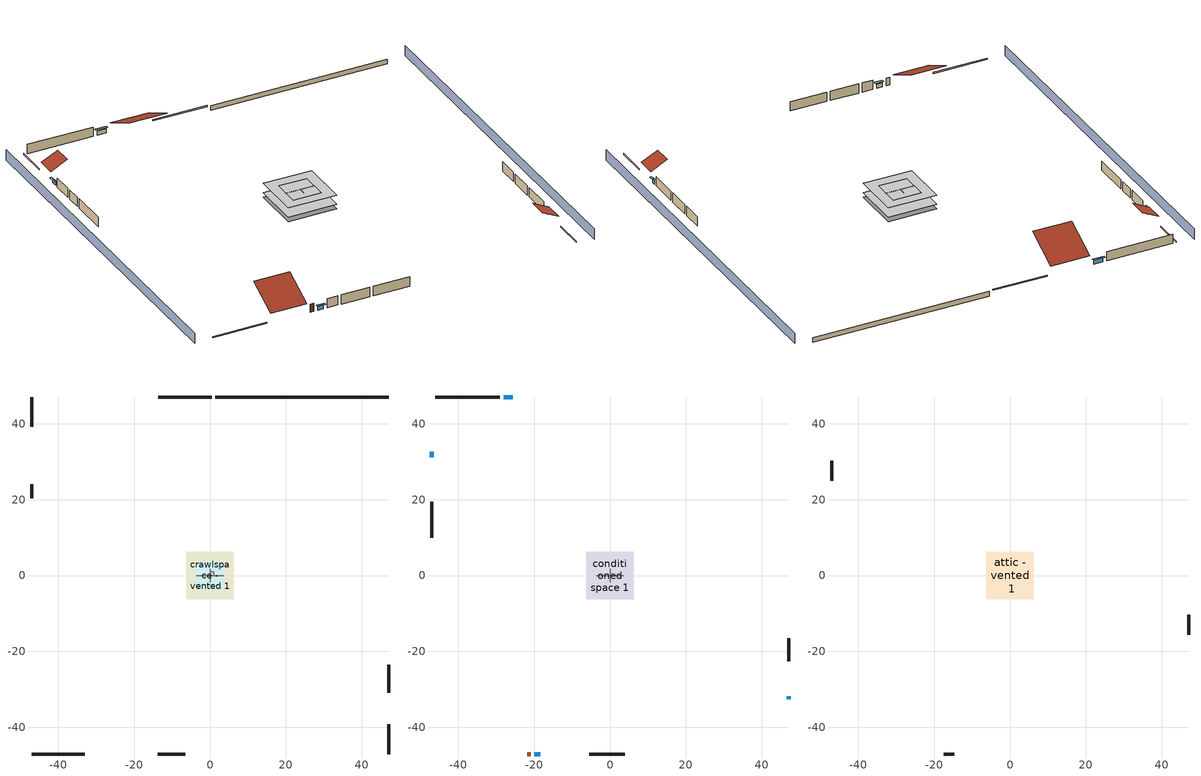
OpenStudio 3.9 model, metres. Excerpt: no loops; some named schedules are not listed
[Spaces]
garage 1
 floor foundation (Slab1 construction): -3.66,-3.66 -3.66,3.66 3.66,3.66 3.66,-3.66 z0
 wall outside (Wall1 construction): 47.07,-30.9 47.07,-23.58 z0.3:2.74
 wall outside (Wall2 construction): -13.78,-47.07 -6.46,-47.07 z0.3:2.74
 wall outside (Wall12 construction): -47.07,24.09 -47.07,20.43 z0.3:2.74
 wall to conditioned space 1 (Wall5 construction Reversed): 3.66,0 -3.66,0 z0.3:2.74
 wall to conditioned space 1 (Wall6 construction Reversed): 0,1.83 0,-1.83 z0.3:2.74
crawlspace - vented 1
 floor foundation (Slab2 construction): -6.28,-6.28 -6.28,6.28 6.28,6.28 6.28,-6.28 z-0.91
 wall outside (RimJoist1 construction): 0.42,47.07 -13.63,47.07 z0.3:0.61
 wall outside (RimJoist2 construction): 47.07,-47.07 47.07,-39.26 z0.3:0.61
 wall outside (RimJoist3 construction): -47.07,-47.07 -33.01,-47.07 z0.3:0.61
 wall outside (RimJoist4 construction): -47.07,47.07 -47.07,39.26 z0.3:0.61
 wall foundation (FoundationWall1 construction): 47.07,47.07 1.35,47.07 z-0.91:0.3
central ac and furnace airloop ret air space
 floor adiabatic (AdiabaticConst): 0,0 0,1 1,1 1,0 z0
 wall adiabatic (AdiabaticConst): 0,1 0,0 1,0 1,1 0,1 z0:1
 ceiling adiabatic (AdiabaticConst): 1,0 1,1 0,1 0,0 z1
conditioned space 1
 floor to crawlspace - vented 1 (Floor2 construction): -6.28,-6.28 -6.28,6.28 6.28,6.28 6.28,-6.28 z0.3
 wall outside (Wall3 construction): -29.01,47.07 -46.14,47.07 z0.3:2.74
 wall outside (Wall4 construction): 47.07,-22.65 47.07,-16.58 z0.3:2.74
 wall outside (Wall7 construction): -5.54,-47.07 3.96,-47.07 z0.3:2.74
 wall outside (Wall8 construction): -47.07,19.5 -47.07,9.98 z0.3:2.74
 wall outside (AdiabaticWallConstruction): -25.65,47.07 -28.08,47.07 z0.3:1.4; 47.07,-32.67 47.07,-31.83 z0.3:1.43; -19.92,-47.07 -18.38,-47.07 z0.3:1.34; -47.07,32.67 -47.07,31.2 z0.3:1.31
 wall outside (AdiabaticWallConstruction 1): -21.77,-47.07 -20.85,-47.07 z0.3:2.34
 window (WindowConstruction): -25.65,47.07 -28.08,47.07 z0.3:1.4
 window (WindowConstruction 1): 47.07,-32.67 47.07,-31.83 z0.3:1.43
 window (WindowConstruction 2): -19.92,-47.07 -18.38,-47.07 z0.3:1.34
 window (WindowConstruction 3): -47.07,32.67 -47.07,31.2 z0.3:1.31
 door (Door): -21.77,-47.07 -20.85,-47.07 z0.3:2.34
attic - vented 1
 floor to garage 1 (Floor1 construction): -3.66,-3.66 -3.66,3.66 3.66,3.66 3.66,-3.66 z2.74
 floor to conditioned space 1 (Floor3 construction Reversed): -6.28,-6.28 -6.28,6.28 6.28,6.28 6.28,-6.28 z2.74
 wall outside (Wall9 construction): 47.07,-15.65 47.07,-10.39 z0.3:2.74
 wall outside (Wall10 construction): -47.07,30.27 -47.07,25.02 z0.3:2.74
 wall outside (Wall11 construction): -17.45,-47.07 -14.71,-47.07 z0.3:2.74
 roof outside (Roof1 construction): -24.72,47.07,2.74 -24.72,37.98,7.29 -14.56,37.98,7.29 -14.56,47.07,2.74
 roof outside (Roof2 construction): 47.07,-33.6,2.74 42.83,-33.6,4.86 42.83,-38.33,4.86 47.07,-38.33,2.74
 roof outside (Roof3 construction): -47.07,33.6,2.74 -42.83,33.6,4.86 -42.83,38.33,4.86 -47.07,38.33,2.74
 roof outside (Roof4 construction): -22.7,-47.07,2.74 -22.7,-38.67,6.94 -32.09,-38.67,6.94 -32.09,-47.07,2.74
shading: -51.64,47.07 -51.64,-47.07 / 51.64,-47.07 51.64,47.07 z0:2.74; -28.38,47.07 -25.34,47.07 -25.34,47.68 -28.38,47.68 z1.71; 47.07,-31.52 47.07,-32.97 47.68,-32.97 47.68,-31.52 z1.74; -18.08,-47.07 -20.23,-47.07 -20.23,-47.68 -18.08,-47.68 z1.65; -47.07,30.89 -47.07,32.97 -47.68,32.97 -47.68,30.89 z1.62
[Site]
Portland Intl Arpt_OR: Latitude {deg}=45.59; Longitude {deg}=-122.6; Time Zone {hr}=-8; Elevation {m}=33; Terrain=Suburbs; Keep Site Location Information=Yes
[Site:GroundTemperature:Shallow]
10.2558, 8.96328, 8.85977, 9.47314, 11.9355, 14.3863, 16.5111, 17.8571, 17.9714, 16.8767, 14.8061, 12.4304
[Site:WaterMainsTemperature]
Calculation Method=Schedule; Temperature Schedule=mains temperature schedule
[Building]
Building 1
[Material] Roughness=Rough
Name | Thickness {m} | Conductivity {W/m-K} | Density {kg/m3} | Specific Heat {J/kg-K} | Thermal Absorptance | Solar Absorptance | Visible Absorptance
slate or tile shingles | 0.01905 | 0.840978 | 1899.972 | 799.717 | 0.9 | 0.75 | 0.75
roof rigid ins | 0.00329814 | 0.029427 | 32.04 | 1214.23 | 0.9 | 0.7 | 0.7
osb sheathing 0.5 in. | 0.0127 | 0.115458 | 512.64 | 1214.23 | 0.9 | 0.6 | 0.6
wood siding | 0.0254 | 0.102417 | 544.68 | 1172.36 | 0.9 | 0.85 | 0.85
osb sheathing 0.5 in. 1 | 0.0127 | 0.115458 | 512.64 | 1214.23 | 0.9 | 0.7 | 0.7
wall stud and cavity | 0.1397 | 0.727959 | 139.0536 | 1170.24 | 0.9 | 0.6 | 0.6
wall stud and cavity 1 | 0.1397 | 0.0951301 | 139.0536 | 1170.24 | 0.9 | 0.7 | 0.7
gypsum board | 0.0127 | 0.160291 | 801 | 837.4 | 0.9 | 0.6 | 0.6
osb sheathing 0.5 in. 2; osb sheathing 0.5 in. 3 | 0.0127 | 0.115458 | 512.64 | 1214.23
wall stud and cavity 2 | 0.1397 | 0.0856282 | 139.0536 | 1170.24 | 0.9 | 0.7 | 0.7
rim joist stud and cavity | 0.0508 | 0.178688 | 50.32683 | 1063.81 | 0.9 | 0.6 | 0.6
ceiling stud and cavity | 0.1397 | 1.39189 | 65.682 | 1177.47 | 0.9 | 0.7 | 0.7
floor stud and cavity | 0.1397 | 0.0972396 | 92.3553 | 1139.71 | 0.9 | 0.7 | 0.7
floor rigid ins | 0.051816 | 0.029427 | 32.04 | 1214.23 | 0.9 | 0.7 | 0.7
osb sheathing 0.75 in. | 0.01905 | 0.115458 | 512.64 | 1214.23 | 0.9 | 0.7 | 0.7
floor covering | 0.0127 | 0.0433444 | 54.468 | 1339.84 | 0.9 | 0.6 | 0.6
ceiling loosefill ins | 0.254 | 0.0480833 | 16.02 | 1046.75 | 0.9 | 0.7 | 0.7
ceiling stud and cavity 1 | 0.1397 | 0.104117 | 65.682 | 1177.47 | 0.9 | 0.7 | 0.7
concrete 4.0 in. | 0.1016 | 1.803125 | 2242.8 | 837.4 | 0.9 | 0.7 | 0.7
concrete 8.0 in. | 0.2032 | 1.803125 | 2242.8 | 837.4 | 0.9 | 0.7 | 0.7
soil 0.5 in. | 0.0127 | 1.3848 | 1842.3 | 418.7 | 0.9 | 0.7 | 0.7
wood siding 1; wood siding 2 | 0.0254 | 0.102417 | 544.68 | 1172.36
wall rigid ins | 0.512978 | 0.029427 | 32.04 | 1214.23 | 0.9 | 0.7 | 0.7
wall stud and cavity 3 | 0.0889 | 0.380278 | 52.3479 | 1209.89 | 0.9 | 0.7 | 0.7
door material | 0.04445 | 0.0612267 | 512.64 | 1214.23 | 0.9 | 0.7 | 0.7
wall stud and cavity 4 | 0.0889 | 0.391764 | 83.0341 | 1211.67 | 0.9 | 0.7 | 0.7
furniture material conditioned space 1; furniture material garage 1 | 0.1524 | 0.115458 | 640.8 | 1214.23 | 0.9 | 0.6 | 0.6
[Construction]
Roof1 construction; Roof2 construction; Roof3 construction; Roof4 construction: slate or tile shingles, roof rigid ins, osb sheathing 0.5 in.
Wall1 construction; Wall2 construction: wood siding, osb sheathing 0.5 in. 1, wall stud and cavity
Wall3 construction; Wall4 construction: wood siding, osb sheathing 0.5 in. 1, wall stud and cavity 1, gypsum board
Wall5 construction Reversed: gypsum board, wall stud and cavity 2, osb sheathing 0.5 in. 2
Wall6 construction Reversed: gypsum board, wall stud and cavity 2, osb sheathing 0.5 in. 3
Wall7 construction; Wall8 construction: wood siding, osb sheathing 0.5 in. 3, wall stud and cavity 1, gypsum board
Wall9 construction; Wall10 construction; Wall11 construction; Wall12 construction: wood siding, osb sheathing 0.5 in. 3, wall stud and cavity
RimJoist1 construction; RimJoist2 construction; RimJoist3 construction; RimJoist4 construction: wood siding, rim joist stud and cavity
Floor1 construction: ceiling stud and cavity
Floor2 construction: floor stud and cavity, floor rigid ins, osb sheathing 0.75 in., floor covering
Floor3 construction Reversed: gypsum board, ceiling stud and cavity 1, ceiling loosefill ins
Slab1 construction: concrete 4.0 in.
FoundationWall1 construction: concrete 8.0 in.
Slab2 construction: soil 0.5 in.
WindowConstruction; WindowConstruction 1; WindowConstruction 2; WindowConstruction 3: WindowMaterial
AdiabaticWallConstruction: wood siding 1, wall rigid ins, wall stud and cavity 3, gypsum board
Door: door material
AdiabaticWallConstruction 1: wood siding 2, wall rigid ins, wall stud and cavity 3, gypsum board
PartitionWallConstruction: gypsum board, wall stud and cavity 4, gypsum board
furniture construction conditioned space 1: furniture material conditioned space 1
furniture construction garage 1: furniture material garage 1
AdiabaticConst: Adiabatic
[WindowMaterial:SimpleGlazingSystem]
WindowMaterial: U-Factor {W/m2-K}=2.78222; Solar Heat Gain Coefficient=0.56
[Material:NoMass]
Adiabatic: Roughness=Rough; Thermal Resistance {m2-K/W}=176.1
[ThermalZone] Multiplier=1; Use Ideal Air Loads=No
Name | Volume {m3} | Thermostat
conditioned space | 384.656 | conditioned space temperature setpoint
attic - vented | 228.873
garage | 130.484
crawlspace - vented | 192.328
central ac and furnace airloop ret air zone | 1
[Sizing:Zone] Zone Cooling Design Supply Air Temperature Input Method=SupplyAirTemperature; Zone Cooling Design Supply Air Temperature {C}=14; Zone Cooling Design Supply Air Temperature Difference {deltaC}=11.11; Zone Heating Design Supply Air Temperature Input Method=SupplyAirTemperature; Zone Heating Design Supply Air Temperature {C}=40; Zone Heating Design Supply Air Temperature Difference {deltaC}=11.11; Zone Cooling Design Supply Air Humidity Ratio {kg-H2O/kg-air}=0.0085; Zone Heating Design Supply Air Humidity Ratio {kg-H2O/kg-air}=0.008; Cooling Design Air Flow Method=DesignDay; Heating Design Air Flow Method=DesignDay; Account for Dedicated Outdoor Air System=No; Dedicated Outdoor Air System Control Strategy=NeutralSupplyAir; Dedicated Outdoor Air Low Setpoint Temperature for Design {C}=autosize; Dedicated Outdoor Air High Setpoint Temperature for Design {C}=autosize; Zone Load Sizing Method=Sensible Load Only No Latent Load; Zone Latent Cooling Design Supply Air Humidity Ratio Input Method=HumidityRatioDifference; Zone Cooling Design Supply Air Humidity Ratio Difference {kgWater/kgDryAir}=0.005; Zone Latent Heating Design Supply Air Humidity Ratio Input Method=HumidityRatioDifference; Zone Humidification Design Supply Air Humidity Ratio Difference {kgWater/kgDryAir}=0.005; Sizing Option=Coincident
attic - vented; garage; crawlspace - vented; central ac and furnace airloop ret air zone
[Space]
Name | Thermal Zone | Volume {m3}
conditioned space 1 | conditioned space | 384.656
attic - vented 1 | attic - vented | 228.873
garage 1 | garage | 130.484
crawlspace - vented 1 | crawlspace - vented | 192.328
central ac and furnace airloop ret air space | central ac and furnace airloop ret air zone
[ThermostatSetpoint:DualSetpoint]
conditioned space temperature setpoint: Heating Setpoint Temperature Schedule=heating setpoint; Cooling Setpoint Temperature Schedule=cooling setpoint; Temperature Difference Between Cutout And Setpoint {deltaC}=0
[Foundation:Kiva] Wall Depth Below Slab {m}=0.2032
Name | Initial Indoor Air Temperature {C} | Wall Height Above Grade {m}
Foundation Kiva 1 | 13.4258 | 0.1016
Foundation Kiva 2 | 8.58325 | 0.3048
[Foundation:Kiva:Settings]
Soil Conductivity {W/m-K}=1.3848; Soil Density {kg/m3}=1842.3; Soil Specific Heat {J/kg-K}=418.7; Ground Solar Absorptivity=0.9; Ground Thermal Absorptivity=0.9; Ground Surface Roughness {m}=0.03; Far-Field Width {m}=40; Deep-Ground Boundary Condition=ZeroFlux; Deep-Ground Depth {m}=40; Minimum Cell Dimension {m}=0.2; Maximum Cell Growth Coefficient=3; Simulation Timestep=Timestep
[SurfaceProperty:ExposedFoundationPerimeter] Exposed Perimeter Calculation Method=TotalExposedPerimeter
Name | Total Exposed Perimeter {m}
Slab1 | 18.288
Slab2 | 45.72
[SurfaceProperty:IncidentSolarMultiplier] Incident Solar Multiplier=1; Incident Solar Multiplier Schedule=trans schedule winter=0.85 summer=0.7
Window1; Window2; Window3; Window4
[InternalMass:Definition] Design Level Calculation Method=SurfaceArea
Name | Construction | Surface Area {m2}
partition wall mass | PartitionWallConstruction | 157.749
furniture mass conditioned space 1 | furniture construction conditioned space 1 | 63.09974
furniture mass garage 1 | furniture construction garage 1 | 5.35122
[InternalMass] Multiplier=1
Name | Internal Mass Definition | Space or SpaceType
partition wall mass | partition wall mass | conditioned space 1
furniture mass conditioned space 1 | furniture mass conditioned space 1 | conditioned space 1
furniture mass garage 1 | furniture mass garage 1 | garage 1
[Fan:SystemModel]
central ac and furnace supply fan: Availability Schedule=Always On Discrete; Design Maximum Air Flow Rate {m3/s}=0.352073; Speed Control Method=Discrete; Electric Power Minimum Flow Rate Fraction=0.2; Design Pressure Rise {Pa}=500; Motor Efficiency=1; Motor In Air Stream Fraction=1; Design Electric Power Consumption {W}=autosize; Design Power Sizing Method=PowerPerFlow; Electric Power Per Unit Flow Rate {W/(m3/s)}=794.58; Electric Power Per Unit Flow Rate Per Unit Pressure {W-s/m3-Pa}=1.66667; Fan Total Efficiency=0.7; Motor Loss Radiative Fraction=0; Speed Flow Fraction 1=0.93298; Speed Electric Power Fraction 1=0.8121; Speed Flow Fraction 2=1; Speed Electric Power Fraction 2=1
[EnergyManagementSystem:Sensor]
Name | Output Variable or Output Meter Index Key | Output Variable or Output Meter
central_ac_and_furnace_supply_fan_s; central_ac_and_furnace_supply_fan_s_1 | central ac and furnace supply fan | Fan Electricity Energy
water_heater_amb_temp | garage | Zone Mean Air Temperature
water_heater_amb_rh | garage | Zone Air Relative Humidity
water_heater_T_set | water heater setpoint | Schedule Value
out_pb_s |  | Site Outdoor Air Barometric Pressure
out_wt_s |  | Site Outdoor Air Humidity Ratio
site_vw_s |  | Site Wind Speed
cool_season | cooling season schedule | Schedule Value
central_ac_and_furnace_airloop_Fan_RTF_s | central ac and furnace supply fan | Fan Runtime Fraction Speed 1
central_ac_and_furnace_airloop_Fan_RTF_s_1 | central ac and furnace supply fan | Fan Runtime Fraction Speed 2
central_ac_and_furnace_airloop_AH_MFR_s | Node 7 | System Node Mass Flow Rate
central_ac_and_furnace_airloop_AH_VFR_s | Node 7 | System Node Current Density Volume Flow Rate
central_ac_and_furnace_airloop_AH_Tout_s | Node 7 | System Node Temperature
central_ac_and_furnace_airloop_AH_Wout_s | Node 7 | System Node Humidity Ratio
central_ac_and_furnace_airloop_RA_T_s | Node 10 | System Node Temperature
central_ac_and_furnace_airloop_Ra_W_s | Node 10 | System Node Humidity Ratio
central_ac_and_furnace_airloop_0_DZ_T_s | crawlspace - vented | Zone Air Temperature
central_ac_and_furnace_airloop_0_DZ_W_s | crawlspace - vented | Zone Mean Air Humidity Ratio
natural_vent_s | natural vent schedule | Schedule Value
htg_sp_s | heating setpoint | Schedule Value
clg_sp_s | cooling setpoint | Schedule Value
mech_vent_range_fan_0_sch_s | mech vent range fan 0 schedule | Schedule Value
mech_vent_bath_fan_0_sch_s | mech vent bath fan 0 schedule | Schedule Value
clothes_dryer_exhaust_0_sch_s | clothes_dryer | Schedule Value
htg_load_cond |  | Heating:EnergyTransfer:Zone:CONDITIONED SPACE
clg_load_cond |  | Cooling:EnergyTransfer:Zone:CONDITIONED SPACE
htg_load_duct |  | Heating:EnergyTransfer:Zone:CENTRAL AC AND FURNACE AIRLOOP RET AIR ZONE
clg_load_duct |  | Cooling:EnergyTransfer:Zone:CENTRAL AC AND FURNACE AIRLOOP RET AIR ZONE
s_conv | Floor2 | Surface Inside Face Convection Heat Gain Energy
s_ig | Floor2 | Surface Inside Face Internal Gains Radiation Heat Gain Energy
s_sol | Floor2 | Surface Inside Face Solar Radiation Heat Gain Energy
s_lgt | Floor2 | Surface Inside Face Lights Radiation Heat Gain Energy
s_surf | Floor2 | Surface Inside Face Net Surface Thermal Radiation Heat Gain Energy
s_conv_1 | Floor3 | Surface Inside Face Convection Heat Gain Energy
s_ig_1 | Floor3 | Surface Inside Face Internal Gains Radiation Heat Gain Energy
s_sol_1 | Floor3 | Surface Inside Face Solar Radiation Heat Gain Energy
s_lgt_1 | Floor3 | Surface Inside Face Lights Radiation Heat Gain Energy
s_surf_1 | Floor3 | Surface Inside Face Net Surface Thermal Radiation Heat Gain Energy
ss_sol | Door1 | Surface Inside Face Solar Radiation Heat Gain Energy
ss_lgt | Door1 | Surface Inside Face Lights Radiation Heat Gain Energy
ss_conv | Door1 | Surface Inside Face Convection Heat Gain Energy
ss_ig | Door1 | Surface Inside Face Internal Gains Radiation Heat Gain Energy
ss_surf | Door1 | Surface Inside Face Net Surface Thermal Radiation Heat Gain Energy
ss_conv_1 | Window1 | Surface Inside Face Convection Heat Gain Energy
ss_ig_1 | Window1 | Surface Inside Face Internal Gains Radiation Heat Gain Energy
ss_surf_1 | Window1 | Surface Inside Face Net Surface Thermal Radiation Heat Gain Energy
ss_trans_in | Window1 | Surface Window Transmitted Solar Radiation Rate
ss_back_out | Window1 | Surface Window Shortwave from Zone Back Out Window Heat Transfer Rate
ss_trans_out | Window1 | Surface Inside Face Initial Transmitted Diffuse Transmitted Out Window Solar Radiation Rate
ss_conv_2 | Window2 | Surface Inside Face Convection Heat Gain Energy
[ElectricEquipment:Definition] Design Level Calculation Method=EquipmentLevel
Name | Design Level {W} | Fraction Latent | Fraction Radiant | Fraction Lost
ceiling fan | 18.1591 | 0 | 0.558 | 0
clothes washer | 103.485 | 0.03 | 0.162 | 0.7
clothes dryer | 2301.22 | 0.015 | 0.081 | 0.85
fridge | 52.0548 | 0 | 0.6 | 0
cooking range | 55.4365 | 0.16 | 0.384 | 0.2
misc tv | 223.229 | 0 | 0.6 | 0
misc plug loads | 180.695 | 0.021 | 0.558 | 0.049
whole house fan; mech vent house fan | 0 | 0 | 0 | 1
mech vent house fan cfis | 0 | 0 | 0 | 0
mech vent range fan 0; mech vent bath fan 0 | 30 | 0 | 0 | 1
[ElectricEquipment] Space or SpaceType=conditioned space 1
Name | Electric Equipment Definition | Schedule
ceiling fan | ceiling fan | ceiling_fan
clothes washer | clothes washer | clothes_washer
clothes dryer | clothes dryer | clothes_dryer
fridge | fridge | fridge schedule
cooking range | cooking range | cooking_range
misc tv | misc tv | plug_loads_tv
misc plug loads | misc plug loads | plug_loads_other
whole house fan | whole house fan | Always On Discrete
mech vent house fan | mech vent house fan | mech vent house fan schedule
mech vent house fan cfis | mech vent house fan cfis | mech vent house fan cfis schedule
mech vent range fan 0 | mech vent range fan 0 | mech vent range fan 0 schedule
mech vent bath fan 0 | mech vent bath fan 0 | mech vent bath fan 0 schedule
[OtherEquipment:Definition] Design Level Calculation Method=EquipmentLevel
Name | Design Level {W} | Fraction Latent | Fraction Radiant | Fraction Lost
water heater sens; central ac and furnace airloop_0 SupSensLkToCond; central ac and furnace airloop_0 SupCondToLv; central ac and furnace airloop_0 RetCondToRP; central ac and furnace airloop_0 RetSensLkToRP; central ac and furnace airloop_0 SupCondToDZ; central ac and furnace airloop_0 RetCondToDZ; central ac and furnace airloop_0 SupSensLkToDZ; mech vent house fan sensible load | 0 | 0 | 0 | 0
water heater lat; central ac and furnace airloop_0 SupLatLkToCond; central ac and furnace airloop_0 RetLatLkToRP; central ac and furnace airloop_0 SupLatLkToDZ; mech vent house fan latent load | 0 | 1 | 0 | 0
water heater energy adjustment1 | 0.01 | 0 | 0 | 1
clothes dryer 2 | 0 | 0.015 | 0.081 | 0.85
cooking range 2 | 1624.68 | 0.16 | 0.384 | 0.2
general water use sensible | -61.6891 | 0 | 0.6 | 0
general water use latent | 62.594 | 1 | 0 | 0
[OtherEquipment]
Name | Other Equipment Definition | Space or SpaceType | Schedule | Fuel Type
water heater sens | water heater sens | garage 1 | Always On Discrete
water heater lat | water heater lat | garage 1 | Always On Discrete
water heater energy adjustment1 | water heater energy adjustment1 | garage 1 | Always On Discrete | Electricity
clothes dryer 1 | clothes dryer 2 | conditioned space 1 | clothes_dryer | Electricity
cooking range 1 | cooking range 2 | conditioned space 1 | cooking_range | NaturalGas
general water use sensible | general water use sensible | conditioned space 1 | general water use schedule
general water use latent | general water use latent | conditioned space 1 | general water use schedule
central ac and furnace airloop_0 SupSensLkToCond | central ac and furnace airloop_0 SupSensLkToCond | conditioned space 1 | Always On Discrete
central ac and furnace airloop_0 SupLatLkToCond | central ac and furnace airloop_0 SupLatLkToCond | conditioned space 1 | Always On Discrete
central ac and furnace airloop_0 SupCondToLv | central ac and furnace airloop_0 SupCondToLv | conditioned space 1 | Always On Discrete
central ac and furnace airloop_0 RetCondToRP | central ac and furnace airloop_0 RetCondToRP | central ac and furnace airloop ret air space | Always On Discrete
central ac and furnace airloop_0 RetSensLkToRP | central ac and furnace airloop_0 RetSensLkToRP | central ac and furnace airloop ret air space | Always On Discrete
central ac and furnace airloop_0 RetLatLkToRP | central ac and furnace airloop_0 RetLatLkToRP | central ac and furnace airloop ret air space | Always On Discrete
central ac and furnace airloop_0 SupCondToDZ | central ac and furnace airloop_0 SupCondToDZ | crawlspace - vented 1 | Always On Discrete
central ac and furnace airloop_0 RetCondToDZ | central ac and furnace airloop_0 RetCondToDZ | crawlspace - vented 1 | Always On Discrete
central ac and furnace airloop_0 SupSensLkToDZ | central ac and furnace airloop_0 SupSensLkToDZ | crawlspace - vented 1 | Always On Discrete
central ac and furnace airloop_0 SupLatLkToDZ | central ac and furnace airloop_0 SupLatLkToDZ | crawlspace - vented 1 | Always On Discrete
mech vent house fan sensible load | mech vent house fan sensible load | conditioned space 1 | Always On Discrete
mech vent house fan latent load | mech vent house fan latent load | conditioned space 1 | Always On Discrete
[WaterUse:Equipment:Definition]
clothes washer: Peak Flow Rate {m3/s}=1.7401e-06
[Lights:Definition] Design Level Calculation Method=LightingLevel; Fraction Radiant=0.6; Fraction Visible=0.2; Return Air Fraction=0
Name | Lighting Level {W}
interior lighting | 306.799
garage lighting | 12.3225
[Lights] Fraction Replaceable=1
Name | Lights Definition | Space or SpaceType | Schedule
interior lighting | interior lighting | conditioned space 1 | lighting_interior
garage lighting | garage lighting | garage 1 | lighting_garage
[Exterior:Lights:Definition]
exterior lighting: Design Level {W}=10.6381
[Exterior:Lights]
exterior lighting: Exterior Lights Definition=exterior lighting; Schedule=exterior lighting schedule
[People:Definition]
occupants: Number of People Calculation Method=People; Number of People {people}=3; Fraction Radiant=0.314171; Sensible Heat Fraction=0.56303; Carbon Dioxide Generation Rate {m3/s-W}=0; Enable ASHRAE 55 Comfort Warnings=No; Mean Radiant Temperature Calculation Type=EnclosureAveraged
[People]
occupants: People Definition=occupants; Space or SpaceType=conditioned space 1; Number of People Schedule=occupants; Activity Level Schedule=occupants activity schedule; Multiplier=1
[ZoneMixing] Schedule=Always On Continuous; Design Flow Rate Calculation Method=Flow/Zone; Design Flow Rate {m3/s}=0
Name | Zone or Space | Source Zone or Space
central ac and furnace airloop_0 ZoneMixDZToCond mix | conditioned space | crawlspace - vented
central ac and furnace airloop_0 ZoneMixCondToDZ mix | crawlspace - vented | conditioned space
whole house fan mix | attic - vented | conditioned space
[SpaceInfiltration:DesignFlowRate] Schedule=Always On Discrete
Name | Space or SpaceType | Design Flow Rate Calculation Method | Design Flow Rate {m3/s} | Air Changes per Hour {1/hr} | Constant Term Coefficient | Temperature Term Coefficient | Velocity Term Coefficient | Velocity Squared Term Coefficient
natural vent flow; whole house fan flow; infil flow | conditioned space 1 | Flow/Space | 0
infil crawlspace - vented 1 | crawlspace - vented 1 | AirChanges/Hour |  | 2.6013 | 1 | 0 | 0 | 0
crawlspace_vented 1 duct leakage imbalance infil flow | crawlspace - vented 1 | Flow/Space | 0
[SpaceInfiltration:EffectiveLeakageArea] Schedule=Always On Discrete
Name | Space or SpaceType | Effective Air Leakage Area {cm2} | Stack Coefficient | Wind Coefficient
infil garage 1 | garage 1 | 163.102 | 0.000129147 | 4.64657e-05
infil attic - vented 1 | attic - vented 1 | 7041.35 | 0.000226005 | 3.83144e-05
